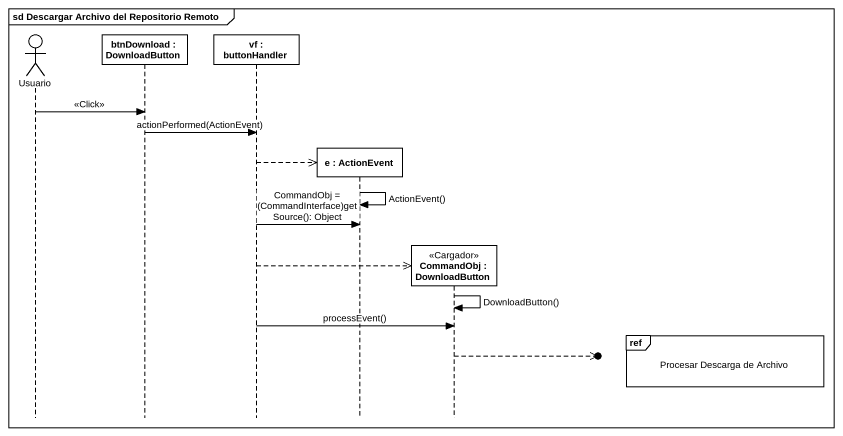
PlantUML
@startuml
mainframe sd Descargar Archivo del Repositorio Remoto
hide footbox
actor Usuario
participant "btnDownload : DownloadButton" as btnDownload
participant "vf : buttonHandler" as vf
participant "e : ActionEvent" as e
participant "CommandObj : DownloadButton" as CommandObj <<Cargador>>

Usuario -> btnDownload : <<Click>>
btnDownload -> vf : actionPerformed(ActionEvent)
vf -->> e **
e -> e : ActionEvent()
vf -> e : CommandObj = (CommandInterface)getSource(): Object
vf -->> CommandObj **
CommandObj -> CommandObj : DownloadButton()
vf -> CommandObj : processEvent()
ref over CommandObj : Procesar Descarga de Archivo
CommandObj -->>o]
@enduml
